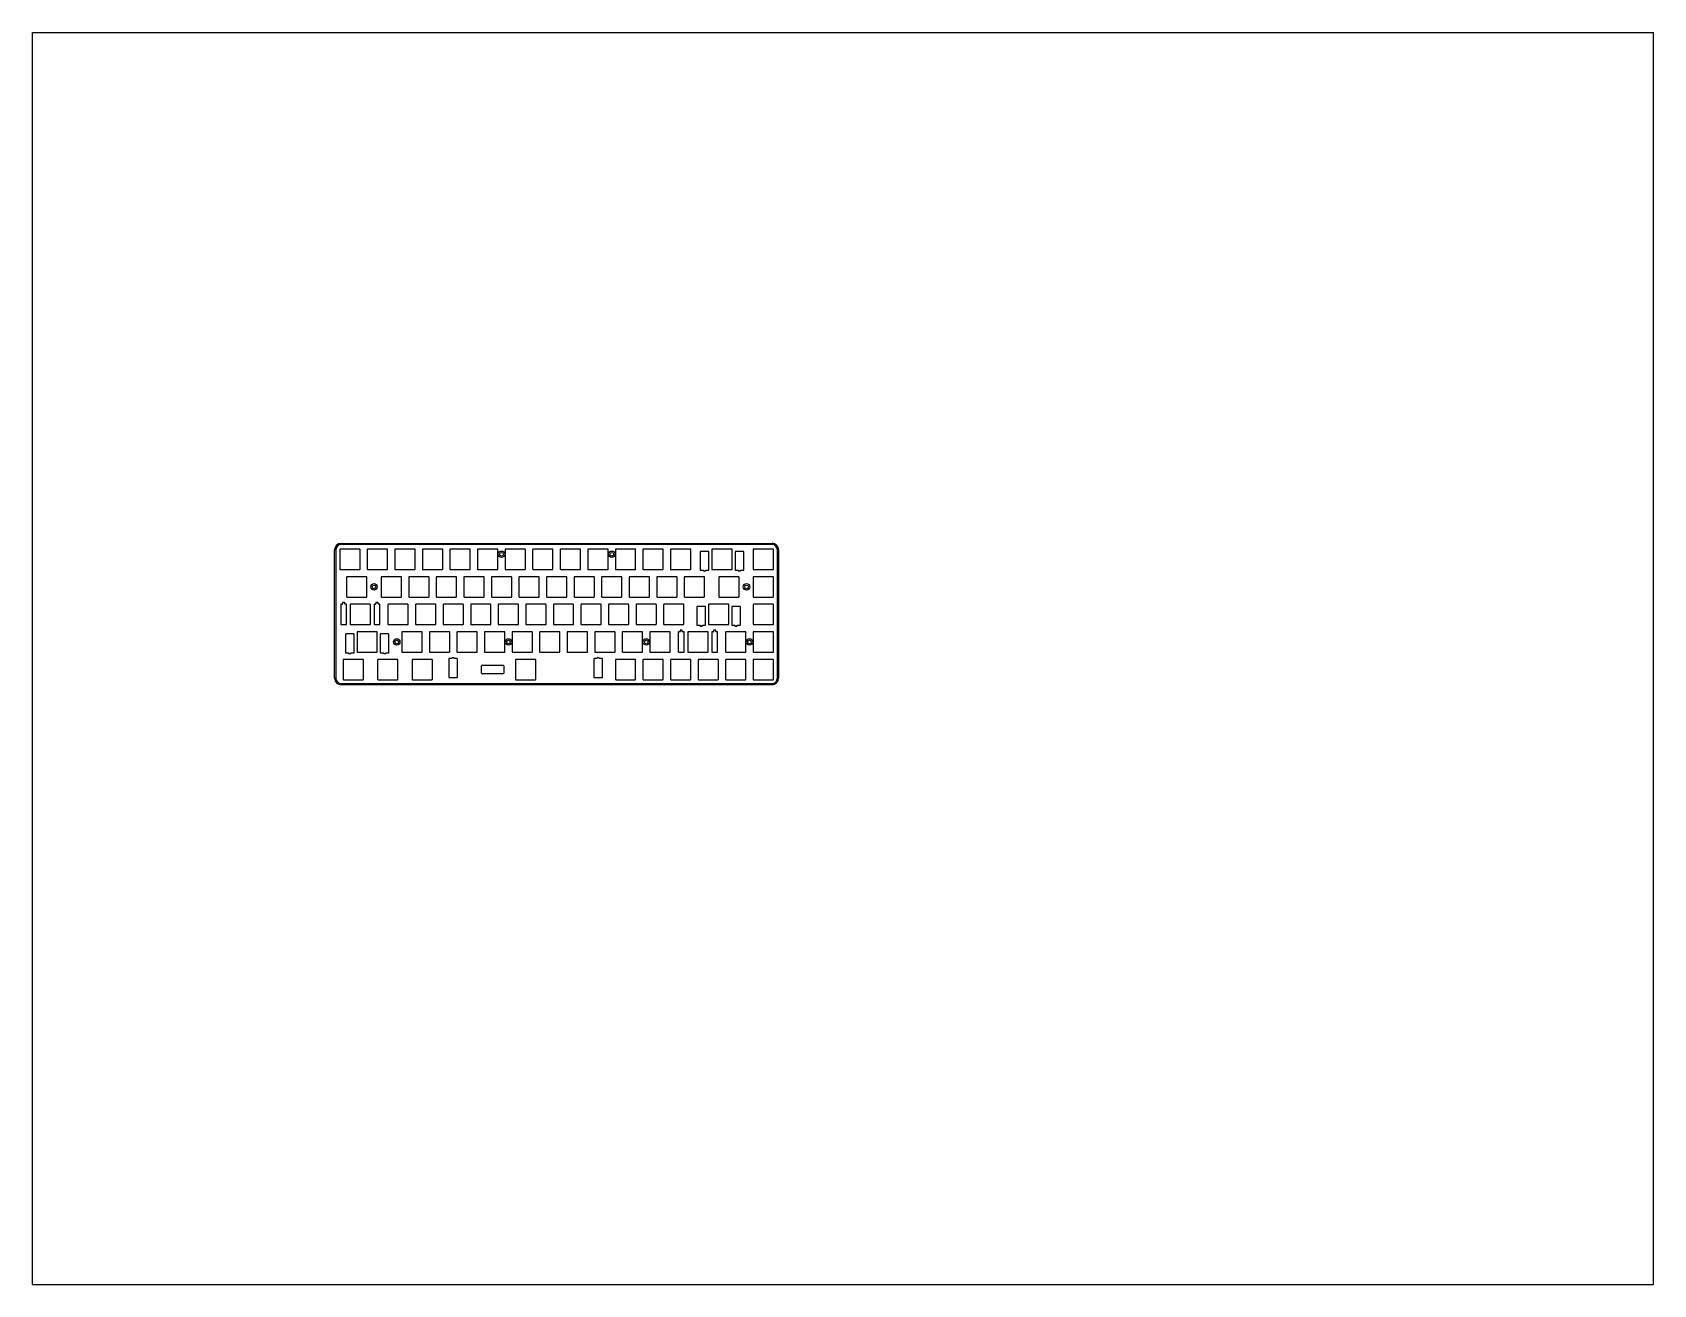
# Model space of a CAD drawing. Header units: millimetres. Extents: x 0 to 559, y 0 to 432.
import ezdxf

# ---------------------------------------------------------------- set-up
doc = ezdxf.new("R2010")
doc.units = ezdxf.units.MM
doc.header["$LTSCALE"] = 30.734
doc.layers.get('0').update_dxf_attribs({"linetype": 'CONTINUOUS'})

msp = doc.modelspace()

# ---------------------------------------------------------------- linework, layer by layer
at = {"color": 7, "linetype": 'Continuous'}
for p, q in [((0, 0), (0, 431.8)), ((0, 431.8), (558.8, 431.8)), ((558.8, 0), (558.8, 431.8)), ((104.18, 209.1), (104.18, 253.35)), ((104.58, 253.35), (104.18, 253.35)), ((104.58, 253.35), (104.58, 209.1)), ((105.93, 253.47), (105.93, 246.72)), ((112.81, 253.6), (106.06, 253.6)), ((106.43, 255.6), (106.43, 255.2)), ((106.43, 255.6), (254.93, 255.6)), ((254.93, 255.2), (106.43, 255.2)), ((112.93, 246.72), (112.93, 253.47)), ((115.43, 253.47), (115.43, 246.72)), ((122.31, 253.6), (115.56, 253.6)), ((122.43, 246.72), (122.43, 253.47)), ((124.93, 253.47), (124.93, 246.72)), ((131.81, 253.6), (125.06, 253.6)), ((131.93, 246.72), (131.93, 253.47)), ((134.43, 253.47), (134.43, 246.72)), ((141.31, 253.6), (134.56, 253.6)), ((141.43, 246.72), (141.43, 253.47)), ((143.93, 253.47), (143.93, 246.72)), ((150.81, 253.6), (144.06, 253.6)), ((150.93, 246.72), (150.93, 253.47)), ((153.43, 253.47), (153.43, 246.72)), ((160.31, 253.6), (153.56, 253.6)), ((160.43, 246.72), (160.43, 253.47)), ((162.93, 253.47), (162.93, 246.72)), ((169.81, 253.6), (163.06, 253.6)), ((169.93, 246.72), (169.93, 253.47)), ((172.43, 253.47), (172.43, 246.72)), ((179.31, 253.6), (172.56, 253.6)), ((179.43, 246.72), (179.43, 253.47)), ((181.93, 253.47), (181.93, 246.72)), ((188.81, 253.6), (182.06, 253.6)), ((188.93, 246.72), (188.93, 253.47)), ((191.43, 253.47), (191.43, 246.72)), ((198.31, 253.6), (191.56, 253.6)), ((198.43, 246.72), (198.43, 253.47)), ((200.93, 253.47), (200.93, 246.72)), ((207.81, 253.6), (201.06, 253.6)), ((207.93, 246.72), (207.93, 253.47)), ((210.43, 253.47), (210.43, 246.72)), ((217.31, 253.6), (210.56, 253.6)), ((217.43, 246.72), (217.43, 253.47)), ((219.93, 253.47), (219.93, 246.72)), ((226.81, 253.6), (220.06, 253.6)), ((226.93, 246.72), (226.93, 253.47)), ((230.18, 252.72), (230.18, 246.47)), ((233.06, 252.85), (230.31, 252.85)), ((233.18, 246.47), (233.18, 252.72)), ((234.18, 253.47), (234.18, 246.72)), ((241.06, 253.6), (234.31, 253.6)), ((241.18, 246.72), (241.18, 253.47)), ((242.18, 252.72), (242.18, 246.47)), ((245.06, 252.85), (242.31, 252.85)), ((245.18, 246.47), (245.18, 252.72)), ((248.43, 253.47), (248.43, 246.72)), ((255.31, 253.6), (248.56, 253.6)), ((254.93, 255.2), (254.93, 255.6)), ((255.43, 246.72), (255.43, 253.47)), ((257.18, 253.35), (256.78, 253.35)), ((256.78, 209.1), (256.78, 253.35)), ((257.18, 253.35), (257.18, 209.1)), ((106.06, 246.6), (112.81, 246.6)), ((115.56, 246.6), (122.31, 246.6)), ((125.06, 246.6), (131.81, 246.6)), ((134.56, 246.6), (141.31, 246.6)), ((144.06, 246.6), (150.81, 246.6)), ((153.56, 246.6), (160.31, 246.6)), ((163.06, 246.6), (169.81, 246.6)), ((172.56, 246.6), (179.31, 246.6)), ((182.06, 246.6), (188.81, 246.6)), ((191.56, 246.6), (198.31, 246.6)), ((201.06, 246.6), (207.81, 246.6)), ((210.56, 246.6), (217.31, 246.6)), ((220.06, 246.6), (226.81, 246.6)), ((230.31, 246.35), (231.26, 246.35)), ((231.26, 246.35), (231.26, 246.22)), ((231.38, 246.1), (231.98, 246.1)), ((232.11, 246.35), (233.06, 246.35)), ((232.11, 246.22), (232.11, 246.35)), ((234.31, 246.6), (241.06, 246.6)), ((242.31, 246.35), (243.26, 246.35)), ((243.26, 246.35), (243.26, 246.22)), ((243.38, 246.1), (243.98, 246.1)), ((244.11, 246.35), (245.06, 246.35)), ((244.11, 246.22), (244.11, 246.35)), ((248.56, 246.6), (255.31, 246.6)), ((108.31, 243.97), (108.31, 237.22)), ((115.19, 244.1), (108.44, 244.1)), ((115.31, 237.22), (115.31, 243.97)), ((120.2, 243.97), (120.2, 237.22)), ((127.08, 244.1), (120.33, 244.1)), ((127.2, 237.22), (127.2, 243.97)), ((129.7, 243.97), (129.7, 237.22)), ((136.58, 244.1), (129.83, 244.1)), ((136.7, 237.22), (136.7, 243.97)), ((139.2, 243.97), (139.2, 237.22)), ((146.08, 244.1), (139.33, 244.1)), ((146.2, 237.22), (146.2, 243.97)), ((148.7, 243.97), (148.7, 237.22)), ((155.58, 244.1), (148.83, 244.1)), ((155.7, 237.22), (155.7, 243.97)), ((158.2, 243.97), (158.2, 237.22)), ((165.08, 244.1), (158.33, 244.1)), ((165.2, 237.22), (165.2, 243.97)), ((167.7, 243.97), (167.7, 237.22)), ((174.58, 244.1), (167.83, 244.1)), ((174.7, 237.22), (174.7, 243.97)), ((177.2, 243.97), (177.2, 237.22)), ((184.08, 244.1), (177.33, 244.1)), ((184.2, 237.22), (184.2, 243.97)), ((186.7, 243.97), (186.7, 237.22)), ((193.58, 244.1), (186.83, 244.1)), ((193.7, 237.22), (193.7, 243.97)), ((196.2, 243.97), (196.2, 237.22)), ((203.08, 244.1), (196.33, 244.1)), ((203.2, 237.22), (203.2, 243.97)), ((205.7, 243.97), (205.7, 237.22)), ((212.58, 244.1), (205.83, 244.1)), ((212.7, 237.22), (212.7, 243.97)), ((215.2, 243.97), (215.2, 237.22)), ((222.08, 244.1), (215.33, 244.1)), ((222.2, 237.22), (222.2, 243.97)), ((224.7, 243.97), (224.7, 237.22)), ((231.58, 244.1), (224.83, 244.1)), ((231.7, 237.22), (231.7, 243.97)), ((236.58, 243.97), (236.58, 237.22)), ((243.46, 244.1), (236.71, 244.1)), ((243.58, 237.22), (243.58, 243.97)), ((248.43, 243.97), (248.43, 237.22)), ((255.31, 244.1), (248.56, 244.1)), ((255.43, 237.22), (255.43, 243.97)), ((106.88, 235.12), (106.88, 234.7)), ((107.53, 235.22), (106.98, 235.22)), ((107.63, 234.7), (107.63, 235.12)), ((108.44, 237.1), (115.19, 237.1)), ((118.38, 235.12), (118.38, 234.7)), ((119.03, 235.22), (118.48, 235.22)), ((119.13, 234.7), (119.13, 235.12)), ((120.33, 237.1), (127.08, 237.1)), ((129.83, 237.1), (136.58, 237.1)), ((139.33, 237.1), (146.08, 237.1)), ((148.83, 237.1), (155.58, 237.1)), ((158.33, 237.1), (165.08, 237.1)), ((167.83, 237.1), (174.58, 237.1)), ((177.33, 237.1), (184.08, 237.1)), ((186.83, 237.1), (193.58, 237.1)), ((196.33, 237.1), (203.08, 237.1)), ((205.83, 237.1), (212.58, 237.1)), ((215.33, 237.1), (222.08, 237.1)), ((224.83, 237.1), (231.58, 237.1)), ((236.71, 237.1), (243.46, 237.1)), ((248.56, 237.1), (255.31, 237.1)), ((106.26, 234.5), (106.26, 227.7)), ((106.78, 234.6), (106.36, 234.6)), ((108.16, 234.6), (107.73, 234.6)), ((108.26, 227.7), (108.26, 234.5)), ((109.51, 234.47), (109.51, 227.72)), ((116.38, 234.6), (109.63, 234.6)), ((116.51, 227.72), (116.51, 234.47)), ((117.76, 234.5), (117.76, 227.7)), ((118.28, 234.6), (117.86, 234.6)), ((119.66, 234.6), (119.23, 234.6)), ((119.76, 227.7), (119.76, 234.5)), ((122.56, 234.47), (122.56, 227.72)), ((129.43, 234.6), (122.68, 234.6)), ((129.56, 227.72), (129.56, 234.47)), ((132.06, 234.47), (132.06, 227.72)), ((138.93, 234.6), (132.18, 234.6)), ((139.06, 227.72), (139.06, 234.47)), ((141.56, 234.47), (141.56, 227.72)), ((148.43, 234.6), (141.68, 234.6)), ((148.56, 227.72), (148.56, 234.47)), ((151.06, 234.47), (151.06, 227.72)), ((157.93, 234.6), (151.18, 234.6)), ((158.06, 227.72), (158.06, 234.47)), ((160.56, 234.47), (160.56, 227.72)), ((167.43, 234.6), (160.68, 234.6)), ((167.56, 227.72), (167.56, 234.47)), ((170.06, 234.47), (170.06, 227.72)), ((176.93, 234.6), (170.18, 234.6)), ((177.06, 227.72), (177.06, 234.47)), ((179.56, 234.47), (179.56, 227.72)), ((186.43, 234.6), (179.68, 234.6)), ((186.56, 227.72), (186.56, 234.47)), ((189.06, 234.47), (189.06, 227.72)), ((195.93, 234.6), (189.18, 234.6)), ((196.06, 227.72), (196.06, 234.47)), ((198.56, 234.47), (198.56, 227.72)), ((205.43, 234.6), (198.68, 234.6)), ((205.56, 227.72), (205.56, 234.47)), ((208.06, 234.47), (208.06, 227.72)), ((214.93, 234.6), (208.18, 234.6)), ((215.06, 227.72), (215.06, 234.47)), ((217.56, 234.47), (217.56, 227.72)), ((224.43, 234.6), (217.68, 234.6)), ((224.56, 227.72), (224.56, 234.47)), ((229.03, 233.72), (229.03, 227.47)), ((231.91, 233.85), (229.16, 233.85)), ((232.03, 227.47), (232.03, 233.72)), ((233.03, 234.47), (233.03, 227.72)), ((239.91, 234.6), (233.16, 234.6)), ((240.03, 227.72), (240.03, 234.47)), ((241.03, 233.72), (241.03, 227.47)), ((243.91, 233.85), (241.16, 233.85)), ((244.03, 227.47), (244.03, 233.72)), ((248.43, 234.47), (248.43, 227.72)), ((255.31, 234.6), (248.56, 234.6)), ((255.43, 227.72), (255.43, 234.47)), ((106.36, 227.6), (108.16, 227.6)), ((107.88, 224.22), (107.88, 217.97)), ((110.76, 224.35), (108.01, 224.35)), ((109.63, 227.6), (116.38, 227.6)), ((110.88, 217.97), (110.88, 224.22)), ((111.88, 224.97), (111.88, 218.22)), ((118.76, 225.1), (112.01, 225.1)), ((117.86, 227.6), (119.66, 227.6)), ((118.88, 218.22), (118.88, 224.97)), ((119.88, 224.22), (119.88, 217.97)), ((122.76, 224.35), (120.01, 224.35)), ((122.68, 227.6), (129.43, 227.6)), ((122.88, 217.97), (122.88, 224.22)), ((127.33, 224.97), (127.33, 218.22)), ((134.21, 225.1), (127.46, 225.1)), ((132.18, 227.6), (138.93, 227.6)), ((134.33, 218.22), (134.33, 224.97)), ((136.83, 224.97), (136.83, 218.22)), ((143.71, 225.1), (136.96, 225.1)), ((141.68, 227.6), (148.43, 227.6)), ((143.83, 218.22), (143.83, 224.97)), ((146.33, 224.97), (146.33, 218.22)), ((153.21, 225.1), (146.46, 225.1)), ((151.18, 227.6), (157.93, 227.6)), ((153.33, 218.22), (153.33, 224.97)), ((155.83, 224.97), (155.83, 218.22)), ((162.71, 225.1), (155.96, 225.1)), ((160.68, 227.6), (167.43, 227.6)), ((162.83, 218.22), (162.83, 224.97)), ((165.33, 224.97), (165.33, 218.22)), ((172.21, 225.1), (165.46, 225.1)), ((170.18, 227.6), (176.93, 227.6)), ((172.33, 218.22), (172.33, 224.97)), ((174.83, 224.97), (174.83, 218.22)), ((181.71, 225.1), (174.96, 225.1)), ((179.68, 227.6), (186.43, 227.6)), ((181.83, 218.22), (181.83, 224.97)), ((184.33, 224.97), (184.33, 218.22)), ((191.21, 225.1), (184.46, 225.1)), ((189.18, 227.6), (195.93, 227.6)), ((191.33, 218.22), (191.33, 224.97)), ((193.83, 224.97), (193.83, 218.22)), ((200.71, 225.1), (193.96, 225.1)), ((198.68, 227.6), (205.43, 227.6)), ((200.83, 218.22), (200.83, 224.97)), ((203.33, 224.97), (203.33, 218.22)), ((210.21, 225.1), (203.46, 225.1)), ((208.18, 227.6), (214.93, 227.6)), ((210.33, 218.22), (210.33, 224.97)), ((212.83, 224.97), (212.83, 218.22)), ((219.71, 225.1), (212.96, 225.1)), ((217.68, 227.6), (224.43, 227.6)), ((219.83, 218.22), (219.83, 224.97)), ((222.64, 225), (222.64, 218.2)), ((223.16, 225.1), (222.74, 225.1)), ((223.26, 225.62), (223.26, 225.2)), ((223.91, 225.72), (223.36, 225.72)), ((224.01, 225.2), (224.01, 225.62)), ((224.54, 225.1), (224.11, 225.1)), ((224.64, 218.2), (224.64, 225)), ((225.89, 224.97), (225.89, 218.22)), ((232.76, 225.1), (226.01, 225.1)), ((229.16, 227.35), (230.11, 227.35)), ((230.11, 227.35), (230.11, 227.22)), ((230.23, 227.1), (230.83, 227.1)), ((230.96, 227.35), (231.91, 227.35)), ((230.96, 227.22), (230.96, 227.35)), ((232.89, 218.22), (232.89, 224.97)), ((233.16, 227.6), (239.91, 227.6)), ((234.14, 225), (234.14, 218.2)), ((234.66, 225.1), (234.24, 225.1)), ((234.76, 225.62), (234.76, 225.2)), ((235.41, 225.72), (234.86, 225.72)), ((235.51, 225.2), (235.51, 225.62)), ((236.04, 225.1), (235.61, 225.1)), ((236.14, 218.2), (236.14, 225)), ((238.93, 224.97), (238.93, 218.22)), ((245.81, 225.1), (239.06, 225.1)), ((241.16, 227.35), (242.11, 227.35)), ((242.11, 227.35), (242.11, 227.22)), ((242.23, 227.1), (242.83, 227.1)), ((242.96, 227.35), (243.91, 227.35)), ((242.96, 227.22), (242.96, 227.35)), ((245.93, 218.22), (245.93, 224.97)), ((248.43, 224.97), (248.43, 218.22)), ((248.56, 227.6), (255.31, 227.6)), ((255.31, 225.1), (248.56, 225.1)), ((255.43, 218.22), (255.43, 224.97)), ((112.01, 218.1), (118.76, 218.1)), ((127.46, 218.1), (134.21, 218.1)), ((136.96, 218.1), (143.71, 218.1)), ((146.46, 218.1), (153.21, 218.1)), ((155.96, 218.1), (162.71, 218.1)), ((165.46, 218.1), (172.21, 218.1)), ((174.96, 218.1), (181.71, 218.1)), ((184.46, 218.1), (191.21, 218.1)), ((193.96, 218.1), (200.71, 218.1)), ((203.46, 218.1), (210.21, 218.1)), ((212.96, 218.1), (219.71, 218.1)), ((222.74, 218.1), (224.54, 218.1)), ((226.01, 218.1), (232.76, 218.1)), ((234.24, 218.1), (236.04, 218.1)), ((239.06, 218.1), (245.81, 218.1)), ((248.56, 218.1), (255.31, 218.1)), ((107.12, 215.47), (107.12, 208.72)), ((113.99, 215.6), (107.24, 215.6)), ((108.01, 217.85), (108.96, 217.85)), ((108.96, 217.85), (108.96, 217.72)), ((109.08, 217.6), (109.68, 217.6)), ((109.81, 217.72), (109.81, 217.85)), ((109.81, 217.85), (110.76, 217.85)), ((114.12, 208.72), (114.12, 215.47)), ((118.99, 215.47), (118.99, 208.72)), ((125.87, 215.6), (119.12, 215.6)), ((120.01, 217.85), (120.96, 217.85)), ((120.96, 217.85), (120.96, 217.72)), ((121.08, 217.6), (121.68, 217.6)), ((121.81, 217.72), (121.81, 217.85)), ((121.81, 217.85), (122.76, 217.85)), ((125.99, 208.72), (125.99, 215.47)), ((130.87, 215.47), (130.87, 208.72)), ((137.74, 215.6), (130.99, 215.6)), ((137.87, 208.72), (137.87, 215.47)), ((143.49, 215.72), (143.49, 209.47)), ((144.57, 215.85), (143.62, 215.85)), ((144.57, 215.97), (144.57, 215.85)), ((145.29, 216.1), (144.69, 216.1)), ((145.42, 215.85), (145.42, 215.97)), ((146.37, 215.85), (145.42, 215.85)), ((146.49, 209.47), (146.49, 215.72)), ((154.74, 210.85), (154.74, 213.35)), ((154.99, 213.6), (162.24, 213.6)), ((162.49, 213.35), (162.49, 210.85)), ((166.49, 215.47), (166.49, 208.72)), ((173.37, 215.6), (166.62, 215.6)), ((173.49, 208.72), (173.49, 215.47)), ((193.49, 215.72), (193.49, 209.47)), ((194.57, 215.85), (193.62, 215.85)), ((194.57, 215.97), (194.57, 215.85)), ((195.29, 216.1), (194.69, 216.1)), ((195.42, 215.85), (195.42, 215.97)), ((196.37, 215.85), (195.42, 215.85)), ((196.49, 209.47), (196.49, 215.72)), ((200.93, 215.47), (200.93, 208.72)), ((207.81, 215.6), (201.06, 215.6)), ((207.93, 208.72), (207.93, 215.47)), ((210.43, 215.47), (210.43, 208.72)), ((217.31, 215.6), (210.56, 215.6)), ((217.43, 208.72), (217.43, 215.47)), ((219.93, 215.47), (219.93, 208.72)), ((226.81, 215.6), (220.06, 215.6)), ((226.93, 208.72), (226.93, 215.47)), ((229.43, 215.47), (229.43, 208.72)), ((236.31, 215.6), (229.56, 215.6)), ((236.43, 208.72), (236.43, 215.47)), ((238.93, 215.47), (238.93, 208.72)), ((245.81, 215.6), (239.06, 215.6)), ((245.93, 208.72), (245.93, 215.47)), ((248.43, 215.47), (248.43, 208.72)), ((255.31, 215.6), (248.56, 215.6)), ((255.43, 208.72), (255.43, 215.47)), ((104.18, 209.1), (104.58, 209.1)), ((106.43, 207.25), (106.43, 206.85)), ((106.43, 207.25), (254.93, 207.25)), ((254.93, 206.85), (106.43, 206.85)), ((107.24, 208.6), (113.99, 208.6)), ((119.12, 208.6), (125.87, 208.6)), ((130.99, 208.6), (137.74, 208.6)), ((143.62, 209.35), (146.37, 209.35)), ((162.24, 210.6), (154.99, 210.6)), ((166.62, 208.6), (173.37, 208.6)), ((193.62, 209.35), (196.37, 209.35)), ((201.06, 208.6), (207.81, 208.6)), ((210.56, 208.6), (217.31, 208.6)), ((220.06, 208.6), (226.81, 208.6)), ((229.56, 208.6), (236.31, 208.6)), ((239.06, 208.6), (245.81, 208.6)), ((248.56, 208.6), (255.31, 208.6)), ((254.93, 206.85), (254.93, 207.25)), ((256.78, 209.1), (257.18, 209.1)), ((0, 0), (558.8, 0))]:
    msp.add_line(p, q, dxfattribs=at)
for centre, radius in [((161.68, 251.85), 1.12), ((161.68, 251.85), 0.625), ((199.68, 251.85), 1.12), ((199.68, 251.85), 0.625), ((117.74, 240.6), 1.12), ((117.74, 240.6), 0.625), ((246.15, 240.6), 1.12), ((246.15, 240.6), 0.625), ((125.58, 221.6), 1.12), ((125.58, 221.6), 0.625), ((164.08, 221.6), 1.12), ((164.08, 221.6), 0.625), ((211.58, 221.6), 1.12), ((211.58, 221.6), 0.625), ((247.16, 221.6), 1.12), ((247.16, 221.6), 0.625)]:
    msp.add_circle(centre, radius, dxfattribs=at)
for centre, radius, start, end in [((106.43, 253.35), 2.25, 90, 180), ((106.43, 253.35), 1.85, 90, 180), ((106.06, 253.47), 0.125, 90, 180), ((112.81, 253.47), 0.125, 0, 90), ((115.56, 253.47), 0.125, 90, 180), ((122.31, 253.47), 0.125, 0, 90), ((125.06, 253.47), 0.125, 90, 180), ((131.81, 253.47), 0.125, 0, 90), ((134.56, 253.47), 0.125, 90, 180), ((141.31, 253.47), 0.125, 0, 90), ((144.06, 253.47), 0.125, 90, 180), ((150.81, 253.47), 0.125, 0, 90), ((153.56, 253.47), 0.125, 90, 180), ((160.31, 253.47), 0.125, 0, 90), ((163.06, 253.47), 0.125, 90, 180), ((169.81, 253.47), 0.125, 0, 90), ((172.56, 253.47), 0.125, 90, 180), ((179.31, 253.47), 0.125, 0, 90), ((182.06, 253.47), 0.125, 90, 180), ((188.81, 253.47), 0.125, 0, 90), ((191.56, 253.47), 0.125, 90, 180), ((198.31, 253.47), 0.125, 0, 90), ((201.06, 253.47), 0.125, 90, 180), ((207.81, 253.47), 0.125, 0, 90), ((210.56, 253.47), 0.125, 90, 180), ((217.31, 253.47), 0.125, 0, 90), ((220.06, 253.47), 0.125, 90, 180), ((226.81, 253.47), 0.125, 0, 90), ((230.31, 252.72), 0.125, 90, 180), ((233.06, 252.72), 0.125, 0, 90), ((234.31, 253.47), 0.125, 90, 180), ((241.06, 253.47), 0.125, 0, 90), ((242.31, 252.72), 0.125, 90, 180), ((245.06, 252.72), 0.125, 0, 90), ((248.56, 253.47), 0.125, 90, 180), ((254.93, 253.35), 2.25, 359.9947, 89.9959), ((254.93, 253.35), 1.85, 0, 90), ((255.31, 253.47), 0.125, 0, 90), ((106.06, 246.72), 0.125, 180, 270), ((112.81, 246.72), 0.125, 270, 360), ((115.56, 246.72), 0.125, 180, 270), ((122.31, 246.72), 0.125, 270, 360), ((125.06, 246.72), 0.125, 180, 270), ((131.81, 246.72), 0.125, 270, 360), ((134.56, 246.72), 0.125, 180, 270), ((141.31, 246.72), 0.125, 270, 360), ((144.06, 246.72), 0.125, 180, 270), ((150.81, 246.72), 0.125, 270, 360), ((153.56, 246.72), 0.125, 180, 270), ((160.31, 246.72), 0.125, 270, 360), ((163.06, 246.72), 0.125, 180, 270), ((169.81, 246.72), 0.125, 270, 360), ((172.56, 246.72), 0.125, 180, 270), ((179.31, 246.72), 0.125, 270, 360), ((182.06, 246.72), 0.125, 180, 270), ((188.81, 246.72), 0.125, 270, 360), ((191.56, 246.72), 0.125, 180, 270), ((198.31, 246.72), 0.125, 270, 360), ((201.06, 246.72), 0.125, 180, 270), ((207.81, 246.72), 0.125, 270, 360), ((210.56, 246.72), 0.125, 180, 270), ((217.31, 246.72), 0.125, 270, 360), ((220.06, 246.72), 0.125, 180, 270), ((226.81, 246.72), 0.125, 270, 360), ((230.31, 246.47), 0.125, 180, 270), ((231.38, 246.22), 0.125, 180, 270), ((231.98, 246.22), 0.125, 270, 360), ((233.06, 246.47), 0.125, 270, 360), ((234.31, 246.72), 0.125, 180, 270), ((241.06, 246.72), 0.125, 270, 360), ((242.31, 246.47), 0.125, 180, 270), ((243.38, 246.22), 0.125, 180, 270), ((243.98, 246.22), 0.125, 270, 360), ((245.06, 246.47), 0.125, 270, 360), ((248.56, 246.72), 0.125, 180, 270), ((255.31, 246.72), 0.125, 270, 360), ((108.44, 243.97), 0.125, 90, 180), ((115.19, 243.97), 0.125, 0, 90), ((120.33, 243.97), 0.125, 90, 180), ((127.08, 243.97), 0.125, 0, 90), ((129.83, 243.97), 0.125, 90, 180), ((136.58, 243.97), 0.125, 0, 90), ((139.33, 243.97), 0.125, 90, 180), ((146.08, 243.97), 0.125, 0, 90), ((148.83, 243.97), 0.125, 90, 180), ((155.58, 243.97), 0.125, 0, 90), ((158.33, 243.97), 0.125, 90, 180), ((165.08, 243.97), 0.125, 0, 90), ((167.83, 243.97), 0.125, 90, 180), ((174.58, 243.97), 0.125, 0, 90), ((177.33, 243.97), 0.125, 90, 180), ((184.08, 243.97), 0.125, 0, 90), ((186.83, 243.97), 0.125, 90, 180), ((193.58, 243.97), 0.125, 0, 90), ((196.33, 243.97), 0.125, 90, 180), ((203.08, 243.97), 0.125, 0, 90), ((205.83, 243.97), 0.125, 90, 180), ((212.58, 243.97), 0.125, 0, 90), ((215.33, 243.97), 0.125, 90, 180), ((222.08, 243.97), 0.125, 0, 90), ((224.83, 243.97), 0.125, 90, 180), ((231.58, 243.97), 0.125, 0, 90), ((236.71, 243.97), 0.125, 90, 180), ((243.46, 243.97), 0.125, 0, 90), ((248.56, 243.97), 0.125, 90, 180), ((255.31, 243.97), 0.125, 0, 90), ((106.78, 234.7), 0.1, 270, 360), ((106.98, 235.12), 0.1, 90, 180), ((107.53, 235.12), 0.1, 0, 90), ((107.73, 234.7), 0.1, 180, 270), ((108.44, 237.22), 0.125, 180, 270), ((115.19, 237.22), 0.125, 270, 360), ((118.28, 234.7), 0.1, 270, 360), ((118.48, 235.12), 0.1, 90, 180), ((119.03, 235.12), 0.1, 0, 90), ((119.23, 234.7), 0.1, 180, 270), ((120.33, 237.22), 0.125, 180, 270), ((127.08, 237.22), 0.125, 270, 360), ((129.83, 237.22), 0.125, 180, 270), ((136.58, 237.22), 0.125, 270, 360), ((139.33, 237.22), 0.125, 180, 270), ((146.08, 237.22), 0.125, 270, 360), ((148.83, 237.22), 0.125, 180, 270), ((155.58, 237.22), 0.125, 270, 360), ((158.33, 237.22), 0.125, 180, 270), ((165.08, 237.22), 0.125, 270, 360), ((167.83, 237.22), 0.125, 180, 270), ((174.58, 237.22), 0.125, 270, 360), ((177.33, 237.22), 0.125, 180, 270), ((184.08, 237.22), 0.125, 270, 360), ((186.83, 237.22), 0.125, 180, 270), ((193.58, 237.22), 0.125, 270, 360), ((196.33, 237.22), 0.125, 180, 270), ((203.08, 237.22), 0.125, 270, 360), ((205.83, 237.22), 0.125, 180, 270), ((212.58, 237.22), 0.125, 270, 360), ((215.33, 237.22), 0.125, 180, 270), ((222.08, 237.22), 0.125, 270, 360), ((224.83, 237.22), 0.125, 180, 270), ((231.58, 237.22), 0.125, 270, 360), ((236.71, 237.22), 0.125, 180, 270), ((243.46, 237.22), 0.125, 270, 360), ((248.56, 237.22), 0.125, 180, 270), ((255.31, 237.22), 0.125, 270, 360), ((106.36, 234.5), 0.1, 90, 180), ((108.16, 234.5), 0.1, 0, 90), ((109.63, 234.47), 0.125, 90, 180), ((116.38, 234.47), 0.125, 0, 90), ((117.86, 234.5), 0.1, 90, 180), ((119.66, 234.5), 0.1, 0, 90), ((122.68, 234.47), 0.125, 90, 180), ((129.43, 234.47), 0.125, 0, 90), ((132.18, 234.47), 0.125, 90, 180), ((138.93, 234.47), 0.125, 0, 90), ((141.68, 234.47), 0.125, 90, 180), ((148.43, 234.47), 0.125, 0, 90), ((151.18, 234.47), 0.125, 90, 180), ((157.93, 234.47), 0.125, 0, 90), ((160.68, 234.47), 0.125, 90, 180), ((167.43, 234.47), 0.125, 0, 90), ((170.18, 234.47), 0.125, 90, 180), ((176.93, 234.47), 0.125, 0, 90), ((179.68, 234.47), 0.125, 90, 180), ((186.43, 234.47), 0.125, 0, 90), ((189.18, 234.47), 0.125, 90, 180), ((195.93, 234.47), 0.125, 0, 90), ((198.68, 234.47), 0.125, 90, 180), ((205.43, 234.47), 0.125, 0, 90), ((208.18, 234.47), 0.125, 90, 180), ((214.93, 234.47), 0.125, 0, 90), ((217.68, 234.47), 0.125, 90, 180), ((224.43, 234.47), 0.125, 0, 90), ((229.16, 233.72), 0.125, 90, 180), ((231.91, 233.72), 0.125, 0, 90), ((233.16, 234.47), 0.125, 90, 180), ((239.91, 234.47), 0.125, 0, 90), ((241.16, 233.72), 0.125, 90, 180), ((243.91, 233.72), 0.125, 0, 90), ((248.56, 234.47), 0.125, 90, 180), ((255.31, 234.47), 0.125, 0, 90), ((106.36, 227.7), 0.1, 180, 270), ((108.01, 224.22), 0.125, 90, 180), ((108.16, 227.7), 0.1, 270, 360), ((109.63, 227.72), 0.125, 180, 270), ((110.76, 224.22), 0.125, 0, 90), ((112.01, 224.97), 0.125, 90, 180), ((116.38, 227.72), 0.125, 270, 360), ((117.86, 227.7), 0.1, 180, 270), ((118.76, 224.97), 0.125, 0, 90), ((119.66, 227.7), 0.1, 270, 360), ((120.01, 224.22), 0.125, 90, 180), ((122.68, 227.72), 0.125, 180, 270), ((122.76, 224.22), 0.125, 0, 90), ((127.46, 224.97), 0.125, 90, 180), ((129.43, 227.72), 0.125, 270, 360), ((132.18, 227.72), 0.125, 180, 270), ((134.21, 224.97), 0.125, 0, 90), ((136.96, 224.97), 0.125, 90, 180), ((138.93, 227.72), 0.125, 270, 360), ((141.68, 227.72), 0.125, 180, 270), ((143.71, 224.97), 0.125, 0, 90), ((146.46, 224.97), 0.125, 90, 180), ((148.43, 227.72), 0.125, 270, 360), ((151.18, 227.72), 0.125, 180, 270), ((153.21, 224.97), 0.125, 0, 90), ((155.96, 224.97), 0.125, 90, 180), ((157.93, 227.72), 0.125, 270, 360), ((160.68, 227.72), 0.125, 180, 270), ((162.71, 224.97), 0.125, 0, 90), ((165.46, 224.97), 0.125, 90, 180), ((167.43, 227.72), 0.125, 270, 360), ((170.18, 227.72), 0.125, 180, 270), ((172.21, 224.97), 0.125, 0, 90), ((174.96, 224.97), 0.125, 90, 180), ((176.93, 227.72), 0.125, 270, 360), ((179.68, 227.72), 0.125, 180, 270), ((181.71, 224.97), 0.125, 0, 90), ((184.46, 224.97), 0.125, 90, 180), ((186.43, 227.72), 0.125, 270, 360), ((189.18, 227.72), 0.125, 180, 270), ((191.21, 224.97), 0.125, 0, 90), ((193.96, 224.97), 0.125, 90, 180), ((195.93, 227.72), 0.125, 270, 360), ((198.68, 227.72), 0.125, 180, 270), ((200.71, 224.97), 0.125, 0, 90), ((203.46, 224.97), 0.125, 90, 180), ((205.43, 227.72), 0.125, 270, 360), ((208.18, 227.72), 0.125, 180, 270), ((210.21, 224.97), 0.125, 0, 90), ((212.96, 224.97), 0.125, 90, 180), ((214.93, 227.72), 0.125, 270, 360), ((217.68, 227.72), 0.125, 180, 270), ((219.71, 224.97), 0.125, 0, 90), ((222.74, 225), 0.1, 90, 180), ((223.16, 225.2), 0.1, 270, 360), ((223.36, 225.62), 0.1, 90, 180), ((223.91, 225.62), 0.1, 0, 90), ((224.11, 225.2), 0.1, 180, 270), ((224.43, 227.72), 0.125, 270, 360), ((224.54, 225), 0.1, 0, 90), ((226.01, 224.97), 0.125, 90, 180), ((229.16, 227.47), 0.125, 180, 270), ((230.23, 227.22), 0.125, 180, 270), ((230.83, 227.22), 0.125, 270, 360), ((231.91, 227.47), 0.125, 270, 360), ((232.76, 224.97), 0.125, 0, 90), ((233.16, 227.72), 0.125, 180, 270), ((234.24, 225), 0.1, 90, 180), ((234.66, 225.2), 0.1, 270, 360), ((234.86, 225.62), 0.1, 90, 180), ((235.41, 225.62), 0.1, 0, 90), ((235.61, 225.2), 0.1, 180, 270), ((236.04, 225), 0.1, 0, 90), ((239.06, 224.97), 0.125, 90, 180), ((239.91, 227.72), 0.125, 270, 360), ((241.16, 227.47), 0.125, 180, 270), ((242.23, 227.22), 0.125, 180, 270), ((242.83, 227.22), 0.125, 270, 360), ((243.91, 227.47), 0.125, 270, 360), ((245.81, 224.97), 0.125, 0, 90), ((248.56, 227.72), 0.125, 180, 270), ((248.56, 224.97), 0.125, 90, 180), ((255.31, 227.72), 0.125, 270, 360), ((255.31, 224.97), 0.125, 0, 90), ((108.01, 217.97), 0.125, 180, 270), ((110.76, 217.97), 0.125, 270, 360), ((112.01, 218.22), 0.125, 180, 270), ((118.76, 218.22), 0.125, 270, 360), ((120.01, 217.97), 0.125, 180, 270), ((122.76, 217.97), 0.125, 270, 360), ((127.46, 218.22), 0.125, 180, 270), ((134.21, 218.22), 0.125, 270, 360), ((136.96, 218.22), 0.125, 180, 270), ((143.71, 218.22), 0.125, 270, 360), ((146.46, 218.22), 0.125, 180, 270), ((153.21, 218.22), 0.125, 270, 360), ((155.96, 218.22), 0.125, 180, 270), ((162.71, 218.22), 0.125, 270, 360), ((165.46, 218.22), 0.125, 180, 270), ((172.21, 218.22), 0.125, 270, 360), ((174.96, 218.22), 0.125, 180, 270), ((181.71, 218.22), 0.125, 270, 360), ((184.46, 218.22), 0.125, 180, 270), ((191.21, 218.22), 0.125, 270, 360), ((193.96, 218.22), 0.125, 180, 270), ((200.71, 218.22), 0.125, 270, 360), ((203.46, 218.22), 0.125, 180, 270), ((210.21, 218.22), 0.125, 270, 360), ((212.96, 218.22), 0.125, 180, 270), ((219.71, 218.22), 0.125, 270, 360), ((222.74, 218.2), 0.1, 180, 270), ((224.54, 218.2), 0.1, 270, 360), ((226.01, 218.22), 0.125, 180, 270), ((232.76, 218.22), 0.125, 270, 360), ((234.24, 218.2), 0.1, 180, 270), ((236.04, 218.2), 0.1, 270, 360), ((239.06, 218.22), 0.125, 180, 270), ((245.81, 218.22), 0.125, 270, 360), ((248.56, 218.22), 0.125, 180, 270), ((255.31, 218.22), 0.125, 270, 360), ((107.24, 215.47), 0.125, 90, 180), ((109.08, 217.72), 0.125, 180, 270), ((109.68, 217.72), 0.125, 270, 360), ((113.99, 215.47), 0.125, 0, 90), ((119.12, 215.47), 0.125, 90, 180), ((121.08, 217.72), 0.125, 180, 270), ((121.68, 217.72), 0.125, 270, 360), ((125.87, 215.47), 0.125, 0, 90), ((130.99, 215.47), 0.125, 90, 180), ((137.74, 215.47), 0.125, 0, 90), ((143.62, 215.72), 0.125, 90, 180), ((144.69, 215.97), 0.125, 90, 180), ((145.29, 215.97), 0.125, 0, 90), ((146.37, 215.72), 0.125, 0, 90), ((154.99, 213.35), 0.25, 90, 180), ((162.24, 213.35), 0.25, 0, 90), ((166.62, 215.47), 0.125, 90, 180), ((173.37, 215.47), 0.125, 0, 90), ((193.62, 215.72), 0.125, 90, 180), ((194.69, 215.97), 0.125, 90, 180), ((195.29, 215.97), 0.125, 0, 90), ((196.37, 215.72), 0.125, 0, 90), ((201.06, 215.47), 0.125, 90, 180), ((207.81, 215.47), 0.125, 0, 90), ((210.56, 215.47), 0.125, 90, 180), ((217.31, 215.47), 0.125, 0, 90), ((220.06, 215.47), 0.125, 90, 180), ((226.81, 215.47), 0.125, 0, 90), ((229.56, 215.47), 0.125, 90, 180), ((236.31, 215.47), 0.125, 0, 90), ((239.06, 215.47), 0.125, 90, 180), ((245.81, 215.47), 0.125, 0, 90), ((248.56, 215.47), 0.125, 90, 180), ((255.31, 215.47), 0.125, 0, 90), ((106.43, 209.1), 2.25, 179.9947, 269.9959), ((106.43, 209.1), 1.85, 180, 270), ((107.24, 208.72), 0.125, 180, 270), ((113.99, 208.72), 0.125, 270, 360), ((119.12, 208.72), 0.125, 180, 270), ((125.87, 208.72), 0.125, 270, 360), ((130.99, 208.72), 0.125, 180, 270), ((137.74, 208.72), 0.125, 270, 360), ((143.62, 209.47), 0.125, 180, 270), ((146.37, 209.47), 0.125, 270, 360), ((154.99, 210.85), 0.25, 180, 270), ((162.24, 210.85), 0.25, 270, 360), ((166.62, 208.72), 0.125, 180, 270), ((173.37, 208.72), 0.125, 270, 360), ((193.62, 209.47), 0.125, 180, 270), ((196.37, 209.47), 0.125, 270, 360), ((201.06, 208.72), 0.125, 180, 270), ((207.81, 208.72), 0.125, 270, 360), ((210.56, 208.72), 0.125, 180, 270), ((217.31, 208.72), 0.125, 270, 360), ((220.06, 208.72), 0.125, 180, 270), ((226.81, 208.72), 0.125, 270, 360), ((229.56, 208.72), 0.125, 180, 270), ((236.31, 208.72), 0.125, 270, 360), ((239.06, 208.72), 0.125, 180, 270), ((245.81, 208.72), 0.125, 270, 360), ((248.56, 208.72), 0.125, 180, 270), ((254.93, 209.1), 2.25, 270.0053, 0.0041), ((254.93, 209.1), 1.85, 270, 360), ((255.31, 208.72), 0.125, 270, 360)]:
    msp.add_arc(centre, radius, start, end, dxfattribs=at)

doc.saveas('drawing.dxf')
